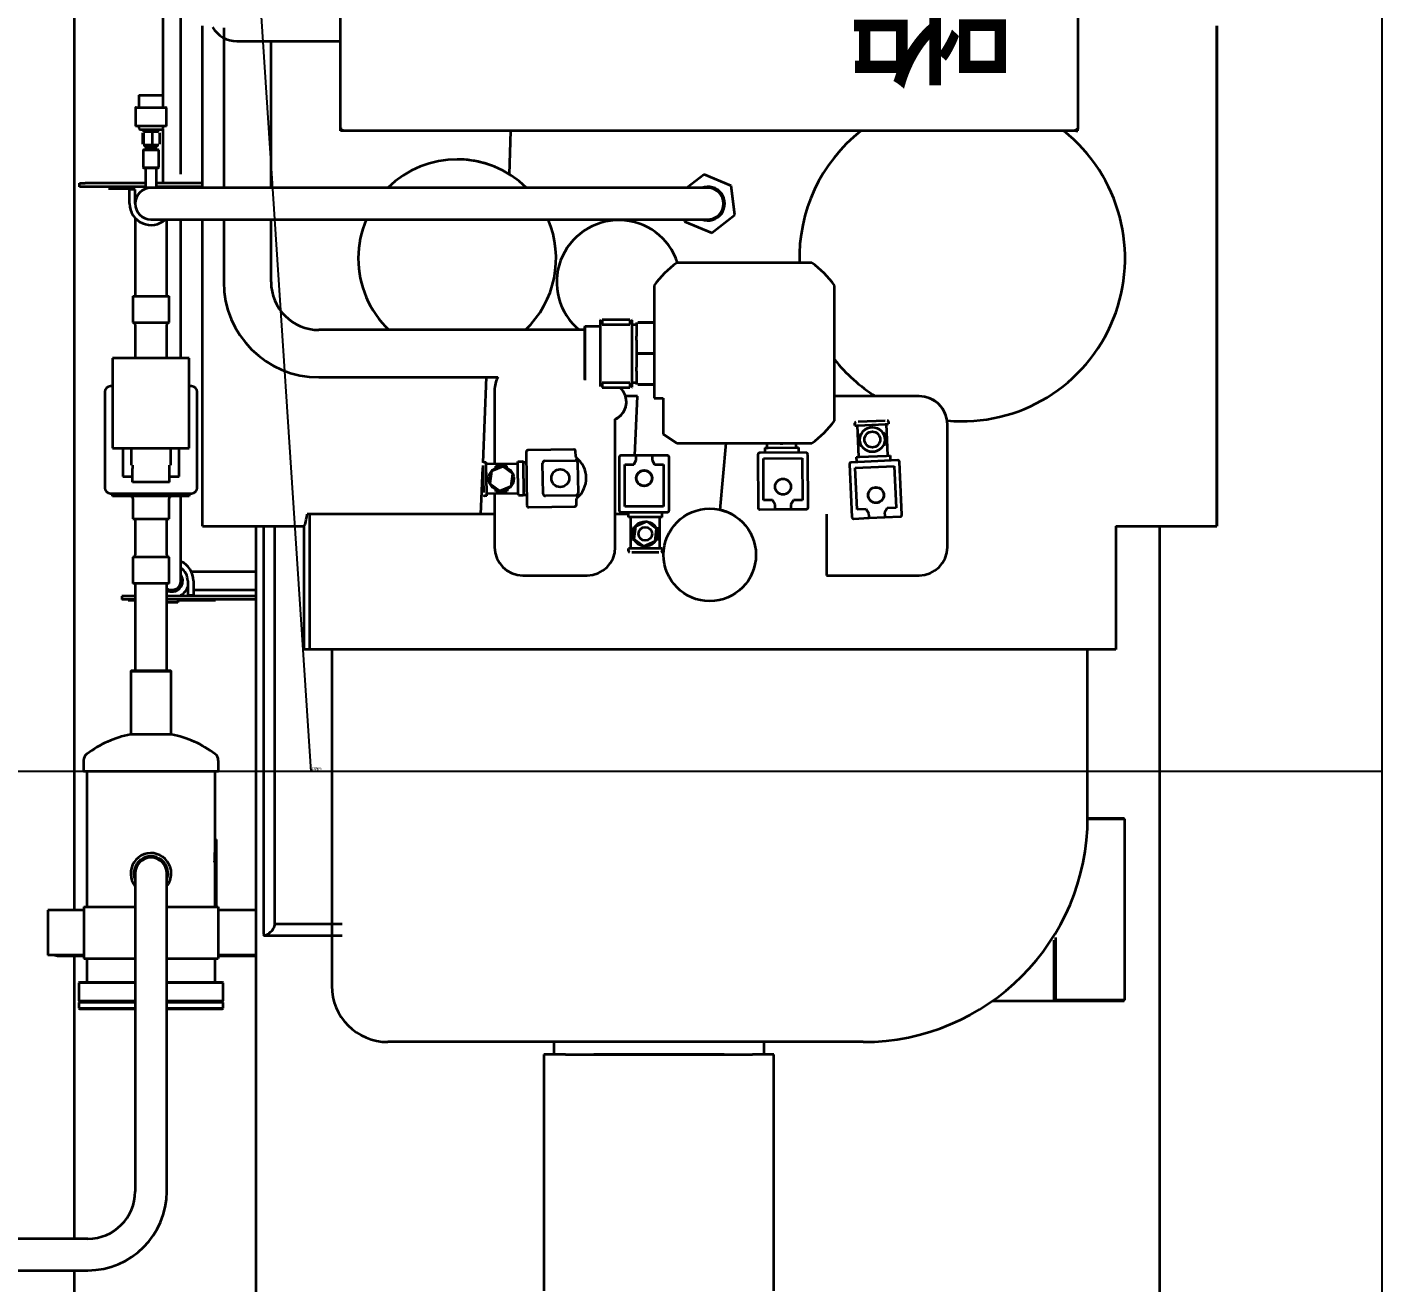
# Model space of a CAD drawing. Header units: millimetres. Extents: x -1040173 to 349982, y -145921 to 298175.
# Drawn here: x -562621.95 to -562580.63, y 250548.99 to 250587.28 of the extents above; entities that cross this region are included whole.
import ezdxf
from ezdxf.enums import TextEntityAlignment as Align

# ---------------------------------------------------------------- set-up
doc = ezdxf.new("R2010")
doc.units = ezdxf.units.MM
doc.header["$LTSCALE"] = 500
doc.header["$MEASUREMENT"] = 0
doc.layers.get('0').update_dxf_attribs({"color": 255, "linetype": 'CONTINUOUS'})
doc.layers.get('DEFPOINTS').update_dxf_attribs({"linetype": 'CONTINUOUS'})
for name, color, linetype in [('H-DIMS-FANS', 7, 'CONTINUOUS'), ('H-EQUP-CHI', 3, 'CONTINUOUS'), ('H-EQUP-DIMS', 7, 'CONTINUOUS')]:
    doc.layers.add(name, color=color, linetype=linetype)
doc.styles.get("Standard").update_dxf_attribs({"font": 'txt', "width": 0.7})
doc.styles.add('TH-STYLE1', font='Stfangso_0.ttf', dxfattribs={"width": 0.7})

# ---------------------------------------------------------------- blocks, each defined once
blk = doc.blocks.new('螺杆式冷水机组')
blk.add_line((763, 0), (-763, 0))
at = {"layer": 'H-DIMS-FANS'}
blk.add_line((-564.44, 8545.24), (0, 0), dxfattribs=at)
at = {"layer": 'H-EQUP-CHI'}
blk.add_line((763, 3486.49), (763, -1001.51), dxfattribs=at)
at = {"layer": 'H-EQUP-CHI', "linetype": 'Continuous', "lineweight": 35}
for p, q in [((21.04, 457.49), (21.04, 867.75)), ((546.31, 867.75), (546.31, 457.49)), ((-168.6, 702.24), (-168.6, -98.79)), ((-105.45, 591.89), (-105.45, 481.69)), ((-92.6, 425.39), (-92.6, 569.44)), ((-62.18, 529.58), (-62.18, 415.63)), ((-52.75, 520.06), (21.04, 520.06)), ((-28.44, 415.63), (-28.44, 520.06)), ((-122.61, 481.69), (-122.61, 472.86)), ((-122.61, 481.69), (-121.01, 481.69)), ((-121.01, 481.69), (-118.77, 481.69)), ((-118.77, 481.69), (-107.95, 481.69)), ((-107.95, 481.69), (-106, 481.69)), ((-106, 481.69), (-105.35, 481.69)), ((-105.35, 472.86), (-105.35, 481.69)), ((-125.02, 472.46), (-125.02, 459.45)), ((-124.62, 472.86), (-103.34, 472.86)), ((-102.94, 459.45), (-102.94, 472.46)), ((-124.95, 459.45), (-125.02, 459.45)), ((-102.94, 459.45), (-124.95, 459.45)), ((-122.61, 459.45), (-122.61, 458.24)), ((-121.36, 457.04), (-121.41, 457.04)), ((-106.55, 457.04), (-121.36, 457.04)), ((-119.94, 454.72), (-119.94, 446.82)), ((-119.2, 455.59), (-119.64, 455.29)), ((-119.2, 457.04), (-119.2, 455.59)), ((-108.76, 455.59), (-119.2, 455.59)), ((-119.2, 454.72), (-119.2, 446.82)), ((-113.24, 454.72), (-113.24, 446.82)), ((-108.76, 455.59), (-108.76, 457.04)), ((-108.32, 455.29), (-108.76, 455.59)), ((-108.03, 454.72), (-108.03, 446.82)), ((-105.45, 457.75), (-105.45, 418.85)), ((-105.35, 458.24), (-105.35, 459.45)), ((21.04, 457.47), (21.04, 457.49)), ((22.33, 457.49), (21.04, 457.47)), ((22.25, 457.47), (21.04, 457.47)), ((22.3, 457.41), (21.04, 457.41)), ((21.04, 456.21), (21.04, 457.41)), ((22.3, 456.21), (21.04, 456.21)), ((22.33, 457.49), (22.25, 457.47)), ((22.3, 456.21), (22.33, 457.49)), ((22.3, 457.41), (22.33, 457.49)), ((22.3, 457.41), (22.3, 456.21)), ((545.05, 456.21), (22.3, 456.21)), ((141.51, 425.22), (142.33, 456.21)), ((545.02, 457.49), (546.31, 457.47)), ((545.02, 457.49), (545.1, 457.47)), ((545.05, 456.21), (545.02, 457.49)), ((545.05, 457.41), (545.02, 457.49)), ((545.05, 457.41), (545.05, 456.21)), ((545.05, 457.41), (546.31, 457.41)), ((545.05, 456.21), (546.31, 456.21)), ((545.1, 457.47), (546.31, 457.47)), ((546.31, 457.49), (546.31, 457.47)), ((546.31, 456.21), (546.31, 457.41)), ((-119.64, 445.99), (-119.6, 445.95)), ((-116.22, 445.95), (-119.57, 445.95)), ((-118.8, 446.71), (-118.8, 445.95)), ((-118.8, 445.95), (-117.56, 444.71)), ((-117.56, 444.71), (-117.56, 442.94)), ((-110.41, 444.71), (-117.56, 444.71)), ((-110.63, 445.95), (-116.22, 445.95)), ((-108.36, 445.95), (-110.63, 445.95)), ((-110.41, 444.71), (-109.16, 445.95)), ((-110.41, 442.94), (-110.41, 444.71)), ((-108.36, 445.95), (-108.32, 445.99)), ((-119.2, 442.94), (-119.6, 442.54)), ((-119.6, 442.54), (-119.6, 430.09)), ((-108.36, 442.54), (-119.6, 442.54)), ((-119.2, 442.94), (-108.76, 442.94)), ((-108.36, 442.54), (-108.76, 442.94)), ((-108.36, 430.09), (-108.36, 442.54)), ((104.17, 435.93), (104.17, 435.93)), ((-119.6, 430.09), (-119.2, 429.69)), ((-119.6, 430.09), (-114.53, 430.09)), ((-114.49, 429.69), (-119.2, 429.69)), ((-117.8, 429.69), (-117.8, 415.63)), ((-114.53, 430.09), (-108.36, 430.09)), ((-108.76, 429.69), (-114.49, 429.69)), ((-110.17, 415.63), (-110.17, 429.69)), ((-108.76, 429.69), (-108.36, 430.09)), ((131.32, 430.49), (123.91, 433.11)), ((280.04, 425.08), (267.76, 415.63)), ((299.32, 417.11), (280.04, 425.08)), ((-164.84, 416.44), (-164.84, 418.85)), ((-164.84, 418.85), (-160.83, 418.85)), ((-160.83, 416.44), (-164.84, 416.44)), ((-117.8, 418.85), (-160.83, 418.85)), ((-117.8, 416.44), (-160.83, 416.44)), ((-144.15, 415.23), (-128.84, 415.23)), ((-118.2, 419.65), (-117.8, 419.65)), ((-118.2, 418.85), (-118.2, 419.65)), ((-118.2, 415.63), (-118.2, 416.44)), ((-117.8, 415.63), (-118.2, 415.63)), ((-113.98, 415.63), (-117.8, 415.63)), ((-116.53, 415.63), (-116.53, 415.34)), ((-69, 415.63), (-113.98, 415.63)), ((-110.17, 419.65), (-109.76, 419.65)), ((-77.34, 418.85), (-110.17, 418.85)), ((-77.34, 416.44), (-110.17, 416.44)), ((-109.76, 419.65), (-109.76, 418.85)), ((-109.76, 416.44), (-109.76, 415.63)), ((237.8, 415.63), (-69, 415.63)), ((282.78, 415.63), (237.8, 415.63)), ((302.06, 396.42), (299.32, 417.11)), ((-129.24, 404.39), (-129.24, 414.43)), ((-125.23, 414.43), (-129.24, 414.43)), ((-125.23, 404.39), (-125.23, 414.43)), ((285.52, 383.7), (302.06, 396.42)), ((-125.23, 394.07), (-125.23, 359.41)), ((-113.98, 393.15), (-69, 393.15)), ((-102.74, 359.41), (-102.74, 393.15)), ((-92.6, 294.36), (-92.6, 393.15)), ((-69, 393.15), (237.8, 393.15)), ((-62.18, 393.15), (-62.18, 348.57)), ((-28.44, 348.57), (-28.44, 393.15)), ((219.29, 392.61), (219.29, 392.61)), ((237.8, 393.15), (282.78, 393.15)), ((266.04, 393.15), (266.24, 391.67)), ((266.24, 391.67), (285.52, 383.7)), ((-125.23, 359.41), (-125.23, 338.53)), ((-102.74, 338.53), (-102.74, 359.41)), ((356.96, 362.24), (260.58, 362.24)), ((356.96, 362.24), (356.96, 362.24)), ((-126.83, 338.53), (-126.83, 319.66)), ((-126.83, 338.53), (-101.13, 338.53)), ((-101.13, 319.66), (-101.13, 338.53)), ((244.52, 346.17), (244.52, 265.86)), ((373.03, 249.8), (373.03, 346.17)), ((373.03, 346.17), (373.03, 346.17)), ((373.03, 293.37), (373.03, 346.17)), ((-126.83, 319.66), (-101.13, 319.66)), ((206.24, 321.66), (206.08, 321.38)), ((206.08, 321.38), (206.08, 274.03)), ((207.4, 321.66), (207.4, 318.31)), ((227.24, 321.66), (207.4, 321.66)), ((227.24, 321.66), (227.24, 318.31)), ((228.57, 321.38), (228.4, 321.66)), ((228.57, 321.38), (228.57, 273.76)), ((232.02, 319.66), (232.02, 310.03)), ((232.92, 319.65), (232.92, 319.66)), ((244.52, 319.66), (232.92, 319.66)), ((232.92, 319.65), (244.52, 319.65)), ((-125.23, 318.05), (-125.23, 294.36)), ((-102.74, 294.36), (-102.74, 318.05)), ((194.83, 314.44), (5.69, 314.44)), ((195.23, 316.85), (194.83, 316.44)), ((194.83, 316.44), (194.83, 279.05)), ((206.08, 316.85), (195.23, 316.85)), ((195.23, 316.85), (195.23, 278.64)), ((207.4, 318.31), (227.24, 318.31)), ((232.02, 318.04), (228.57, 318.04)), ((232.02, 307.2), (232.02, 310.03)), ((232.02, 307.2), (232.02, 287.94)), ((-141.29, 294.36), (-141.29, 230.1)), ((-86.67, 294.36), (-141.29, 294.36)), ((-86.67, 230.1), (-86.67, 294.36)), ((244.52, 297.57), (232.92, 297.57)), ((232.92, 297.57), (244.52, 297.57)), ((373.03, 267.22), (373.03, 293.37)), ((5.69, 280.7), (133.15, 280.7)), ((122.66, 220.06), (125.15, 280.7)), ((232.02, 285.11), (232.02, 287.94)), ((232.02, 285.11), (232.02, 275.48)), ((-141.29, 274.28), (-142.89, 274.28)), ((-85.07, 274.28), (-86.67, 274.28)), ((130.78, 271.24), (130.78, 218.84)), ((207.4, 276.83), (207.4, 273.48)), ((227.24, 276.83), (207.4, 276.83)), ((207.4, 273.48), (227.24, 273.48)), ((227.24, 276.83), (227.24, 273.48)), ((228.4, 273.48), (228.57, 273.76)), ((228.57, 277.1), (232.02, 277.1)), ((244.52, 275.49), (232.92, 275.49)), ((232.92, 275.49), (232.92, 275.48)), ((232.92, 275.48), (244.52, 275.48)), ((-146.91, 270.26), (-146.91, 201.99)), ((-81.05, 201.99), (-81.05, 270.26)), ((224.14, 267.22), (224.14, 267.22)), ((232.71, 267.22), (224.14, 267.22)), ((230.71, 224.9), (232.71, 267.22)), ((244.52, 265.86), (250.95, 265.86)), ((250.95, 265.86), (250.95, 240.16)), ((373.03, 267.22), (373.03, 267.22)), ((373.03, 249.8), (373.03, 267.22)), ((433.34, 267.22), (373.03, 267.22)), ((216.8, 159.69), (216.8, 250.8)), ((216.8, 250.8), (216.8, 250.8)), ((216.8, 183.13), (216.8, 250.8)), ((373.03, 249.8), (373.03, 249.8)), ((387.47, 246.36), (387.4, 247.96)), ((387.47, 246.36), (389.88, 246.46)), ((389.07, 246.43), (390.09, 223.96)), ((409.02, 249.74), (389.77, 248.87)), ((389.88, 246.46), (409.13, 247.33)), ((409.13, 247.33), (411.54, 247.44)), ((410.95, 224.9), (409.93, 247.37)), ((411.47, 249.05), (411.54, 247.44)), ((453.42, 247.14), (453.23, 249.89)), ((453.42, 159.69), (453.42, 247.14)), ((453.42, 246.86), (453.42, 247.14)), ((453.42, 183.13), (453.42, 246.86)), ((463.98, 249.39), (463.98, 249.39)), ((250.95, 240.16), (260.58, 233.73)), ((260.58, 233.73), (356.96, 233.73)), ((295.61, 233.73), (291.25, 186.36)), ((324.86, 233.73), (324.88, 230.45)), ((345.77, 230.58), (345.74, 233.73)), ((356.96, 233.73), (356.96, 233.73)), ((390.73, 239.97), (391.94, 240.03)), ((391.09, 231.95), (390.73, 239.97)), ((392.3, 232.01), (391.09, 231.95)), ((408.86, 240.79), (407.66, 240.74)), ((408.02, 232.71), (409.22, 232.77)), ((409.22, 232.77), (408.86, 240.79)), ((-141.29, 230.1), (-86.67, 230.1)), ((-134.06, 230.1), (-134.06, 210.03)), ((-128.04, 230.1), (-128.04, 218.06)), ((-99.93, 218.06), (-99.93, 230.1)), ((-93.9, 210.03), (-93.9, 230.1)), ((153.23, 227.48), (153.91, 189.33)), ((187.33, 229.29), (154.41, 228.7)), ((188.63, 224.27), (188.56, 228.11)), ((219.52, 223.69), (219.52, 185.94)), ((231.77, 224.9), (220.73, 224.9)), ((231.77, 223.69), (231.77, 224.9)), ((243.02, 224.9), (231.77, 224.9)), ((231.77, 221.68), (231.77, 223.69)), ((254.06, 224.9), (243.02, 224.9)), ((243.02, 224.9), (243.02, 223.69)), ((243.02, 223.69), (243.02, 221.68)), ((255.26, 185.94), (255.26, 223.69)), ((318.26, 225.58), (318.51, 187.84)), ((352.79, 227.01), (319.46, 226.8)), ((322.3, 222.8), (350.01, 222.98)), ((322.49, 193.08), (322.3, 222.8)), ((323.28, 230.44), (325.69, 230.45)), ((323.28, 230.44), (323.3, 227.22)), ((325.69, 230.45), (344.96, 230.58)), ((344.96, 230.58), (347.37, 230.59)), ((347.37, 230.59), (347.39, 227.38)), ((350.01, 222.98), (350.2, 193.26)), ((354.25, 188.07), (354, 225.82)), ((388.48, 223.89), (390.89, 224)), ((388.48, 223.89), (388.63, 220.68)), ((390.89, 224), (410.15, 224.87)), ((410.15, 224.87), (412.55, 224.98)), ((412.55, 224.98), (412.7, 221.77)), ((-127.23, 218.06), (-127.23, 215.65)), ((-127.23, 206.01), (-127.23, 215.65)), ((-100.73, 215.65), (-100.73, 218.06)), ((-100.73, 206.01), (-100.73, 215.65)), ((121.14, 183.13), (122.5, 216.26)), ((122.47, 217.89), (122.81, 198.62)), ((123.23, 220.32), (124.84, 220.34)), ((124.88, 217.94), (124.84, 220.34)), ((147.35, 219.14), (124.87, 218.74)), ((125.22, 198.66), (124.88, 217.94)), ((128.53, 213.77), (127.47, 205.03)), ((136.66, 217.24), (128.53, 213.77)), ((139.44, 217.63), (131.41, 217.49)), ((131.41, 217.49), (131.43, 216.28)), ((143.71, 211.95), (136.66, 217.24)), ((139.46, 216.43), (139.44, 217.63)), ((147.32, 220.75), (150.53, 220.8)), ((147.37, 218.34), (147.32, 220.75)), ((147.71, 199.06), (147.37, 218.34)), ((153.36, 220.05), (151.35, 220.01)), ((151.77, 196.73), (151.35, 220.01)), ((151.72, 199.13), (151.38, 218.41)), ((165.4, 197.77), (165.02, 219.45)), ((166.6, 221.09), (188.28, 221.47)), ((189.91, 219.9), (190.3, 198.22)), ((223.54, 218.47), (229.92, 218.47)), ((223.54, 188.76), (223.54, 218.47)), ((229.92, 218.47), (231.77, 221.68)), ((243.02, 221.68), (244.87, 218.47)), ((244.87, 218.47), (251.25, 218.47)), ((251.25, 218.47), (251.25, 188.76)), ((383.66, 218.85), (385.36, 181.14)), ((418.11, 221.61), (384.81, 220.11)), ((387.8, 216.22), (415.48, 217.47)), ((389.14, 186.53), (387.8, 216.22)), ((415.48, 217.47), (416.82, 187.78)), ((421.06, 182.75), (419.36, 220.46)), ((-134.06, 210.03), (-127.23, 210.03)), ((-113.98, 206.01), (-127.23, 206.01)), ((-100.73, 206.01), (-113.98, 206.01)), ((-100.73, 210.03), (-93.9, 210.03)), ((127.47, 205.03), (134.52, 199.74)), ((134.52, 199.74), (142.64, 203.2)), ((142.64, 203.2), (143.71, 211.95)), ((-142.89, 197.98), (-85.07, 197.98)), ((-141.29, 195.97), (-141.29, 197.98)), ((-86.67, 195.97), (-141.29, 195.97)), ((-126.83, 194.36), (-126.83, 179.91)), ((-101.13, 179.91), (-101.13, 194.36)), ((-92.6, 163.77), (-92.6, 195.97)), ((-86.67, 197.98), (-86.67, 195.97)), ((125.27, 196.25), (123.66, 196.23)), ((125.27, 196.25), (125.22, 198.66)), ((125.24, 197.86), (147.72, 198.26)), ((130.78, 197.96), (130.78, 159.69)), ((131.74, 199.34), (131.71, 200.55)), ((139.77, 199.49), (131.74, 199.34)), ((139.74, 200.69), (139.77, 199.49)), ((147.75, 196.65), (147.71, 199.06)), ((147.75, 196.65), (150.96, 196.71)), ((153.77, 196.76), (151.77, 196.73)), ((188.72, 196.58), (167.04, 196.19)), ((189.24, 189.96), (189.17, 193.8)), ((328.87, 193.12), (322.49, 193.08)), ((330.74, 189.92), (328.87, 193.12)), ((343.82, 193.22), (341.99, 190)), ((350.2, 193.26), (343.82, 193.22)), ((155.13, 188.15), (188.06, 188.74)), ((220.73, 184.74), (254.06, 184.74)), ((251.25, 188.76), (223.54, 188.76)), ((226.12, 181.13), (226.12, 184.34)), ((250.22, 181.13), (250.22, 184.34)), ((284.08, 187.15), (284.08, 187.15)), ((319.72, 186.64), (330.76, 186.71)), ((330.76, 187.92), (330.74, 189.92)), ((330.76, 186.71), (330.76, 187.92)), ((330.76, 186.71), (342.01, 186.78)), ((341.99, 190), (342, 187.99)), ((342, 187.99), (342.01, 186.78)), ((342.01, 186.78), (353.05, 186.86)), ((395.51, 186.82), (389.14, 186.53)), ((397.5, 183.7), (395.51, 186.82)), ((397.6, 181.69), (397.5, 183.7)), ((410.45, 187.5), (408.74, 184.2)), ((408.74, 184.2), (408.83, 182.2)), ((416.82, 187.78), (410.45, 187.5)), ((-126.83, 179.91), (-101.13, 179.91)), ((-125.23, 179.91), (-125.23, 154.21)), ((-102.74, 154.21), (-102.74, 179.91)), ((-77.34, 174.7), (-5.11, 174.7)), ((-39.29, 174.7), (-39.29, -519.26)), ((-33.78, 174.7), (-33.78, -116.09)), ((-25.74, -109.59), (-25.74, 174.7)), ((-5.2, 174.7), (-5.2, 86.75)), ((-5.11, 174.7), (-5.11, 174.72)), ((-1.12, 183.13), (-2.73, 183.13)), ((-1.12, 183.13), (-1.12, 86.75)), ((115.74, 183.13), (-1.12, 183.13)), ((130.78, 183.13), (115.74, 183.13)), ((216.8, 183.13), (216.8, 183.13)), ((216.8, 159.69), (216.8, 183.13)), ((226.12, 183.13), (216.8, 183.13)), ((228.53, 181.13), (226.12, 181.13)), ((227.73, 181.13), (227.73, 158.64)), ((247.81, 181.13), (228.53, 181.13)), ((231.1, 174.44), (230.08, 165.66)), ((239.18, 177.94), (231.1, 174.44)), ((246.26, 172.69), (239.18, 177.94)), ((250.22, 181.13), (247.81, 181.13)), ((248.61, 158.64), (248.61, 181.13)), ((250.94, 183.13), (250.22, 183.13)), ((367.4, 183.13), (367.4, 139.61)), ((386.62, 179.99), (397.65, 180.49)), ((397.65, 180.49), (397.6, 181.69)), ((397.65, 180.49), (408.88, 180.99)), ((408.83, 182.2), (408.88, 180.99)), ((408.88, 180.99), (419.91, 181.49)), ((453.42, 159.69), (453.42, 183.13)), ((573.35, 174.73), (573.35, 86.75)), ((573.35, 174.7), (645.5, 174.7)), ((604.85, -711.2), (604.85, 174.7)), ((229.1, 173.19), (229.1, 165.16)), ((230.3, 173.19), (229.1, 173.19)), ((229.1, 165.16), (230.3, 165.16)), ((230.08, 165.66), (237.16, 160.41)), ((245.24, 163.91), (246.26, 172.69)), ((246.04, 173.19), (247.25, 173.19)), ((247.25, 165.16), (246.04, 165.16)), ((247.25, 173.19), (247.25, 165.16)), ((-92.6, 135.66), (-92.6, 163.77)), ((226.12, 157.03), (226.12, 158.64)), ((228.53, 158.64), (226.12, 158.64)), ((247.81, 158.64), (228.53, 158.64)), ((228.53, 156.23), (247.81, 156.23)), ((237.16, 160.41), (245.24, 163.91)), ((250.22, 158.64), (247.81, 158.64)), ((250.22, 158.64), (250.22, 157.03)), ((-126.83, 152.6), (-126.83, 133.73)), ((-101.13, 152.6), (-126.83, 152.6)), ((-101.13, 133.73), (-101.13, 152.6)), ((-87.78, 135.66), (-87.78, 125.62)), ((-70.92, 142.09), (-85.19, 142.09)), ((-83.77, 135.66), (-83.77, 125.62)), ((-39.29, 142.09), (-70.92, 142.09)), ((150.86, 139.61), (196.72, 139.61)), ((367.4, 139.61), (433.34, 139.61)), ((433.34, 139.61), (433.34, 139.61)), ((-101.13, 133.73), (-126.83, 133.73)), ((-125.23, 133.73), (-125.23, 71.88)), ((-102.74, 71.88), (-102.74, 133.73)), ((-88.84, 129.24), (-87.78, 129.24)), ((-87.78, 125.62), (-83.77, 125.62)), ((-83.77, 129.24), (-70.92, 129.24)), ((-70.92, 129.24), (-39.29, 129.24)), ((-134.86, 124.89), (-134.86, 122.48)), ((-125.23, 124.89), (-134.86, 124.89)), ((-125.23, 122.48), (-134.86, 122.48)), ((-130.15, 122.48), (-130.15, 121.61)), ((-129.2, 121.61), (-130.15, 121.61)), ((-129.2, 121.61), (-129.2, 122.48)), ((-125.23, 121.61), (-129.2, 121.61)), ((-39.29, 124.89), (-102.74, 124.89)), ((-39.29, 122.48), (-102.74, 122.48)), ((-94.81, 120.4), (-102.74, 120.4)), ((-94.81, 122.48), (-94.81, 120.4)), ((-68.86, 121.61), (-94.81, 121.61)), ((-67.91, 121.61), (-68.86, 121.61)), ((-67.91, 121.61), (-67.91, 122.48)), ((284.08, 121.29), (284.08, 121.29)), ((-5.11, 86.75), (-5.2, 86.75)), ((-1.12, 86.75), (-5.11, 86.75)), ((115.74, 86.75), (-1.12, 86.75)), ((14.79, 86.75), (14.79, -152.74)), ((573.35, 86.75), (115.74, 86.75)), ((553.36, -32.74), (553.36, 86.75)), ((-128.04, 71.88), (-128.44, 71.48)), ((-128.44, 71.48), (-128.44, 26.28)), ((-128.44, 71.48), (-99.53, 71.48)), ((-128.04, 71.88), (-99.93, 71.88)), ((-99.52, 71.48), (-99.93, 71.88)), ((-99.93, 71.88), (-99.93, 71.88)), ((-99.53, 71.48), (-99.52, 71.48)), ((-99.52, 26.28), (-99.52, 71.48)), ((-99.32, 26.28), (-128.64, 26.28)), ((-161.97, 7.67), (-161.97, 0)), ((-65.99, 0), (-161.97, 0)), ((-159.76, 0), (-159.76, -96.38)), ((-68.2, -48.59), (-68.2, 0)), ((-65.99, 0), (-65.99, 7.67)), ((553.36, -33.33), (578.51, -33.33)), ((579.78, -34.13), (553.36, -34.13)), ((578.51, -33.33), (579.36, -33.33)), ((579.36, -34.13), (579.36, -33.33)), ((579.78, -162.64), (579.78, -34.13)), ((-68.2, -48.59), (-67.4, -48.59)), ((-67.4, -64.65), (-67.4, -48.59)), ((-68.65, -64.65), (-67.4, -64.65)), ((-68.26, -96.38), (-68.26, -64.65)), ((-67.4, -96.38), (-67.4, -64.65)), ((-125.23, -72.69), (-125.23, -117.66)), ((-102.74, -117.66), (-102.74, -72.69)), ((-161.77, -96.38), (-161.77, -133.32)), ((-161.77, -96.38), (-125.19, -96.38)), ((-102.8, -96.38), (-66.19, -96.38)), ((-66.19, -96.38), (-66.19, -133.32)), ((-161.77, -98.79), (-187.5, -98.79)), ((-187.5, -98.79), (-187.5, -130.91)), ((-39.29, -98.79), (-66.19, -98.79)), ((22.22, -108.83), (-25.74, -108.83)), ((-125.23, -117.66), (-125.23, -299.18)), ((-102.74, -299.18), (-102.74, -117.66)), ((-33.01, -116.86), (22.22, -116.86)), ((529.24, -120.24), (529.24, -162.64)), ((530.51, -118.25), (530.51, -162.64)), ((-161.77, -130.91), (-187.5, -130.91)), ((-180.64, -131.32), (-161.77, -131.32)), ((-168.6, -131.32), (-168.6, -332.91)), ((-161.77, -133.32), (-125.23, -133.32)), ((-159.76, -133.32), (-159.76, -150.19)), ((-102.74, -133.32), (-66.19, -133.32)), ((-68.2, -150.19), (-68.2, -133.32)), ((-39.29, -130.91), (-66.19, -130.91)), ((-66.19, -131.32), (-39.29, -131.32)), ((-164.98, -150.19), (-165.38, -150.59)), ((-165.38, -150.59), (-165.38, -163.44)), ((-125.23, -150.59), (-165.38, -150.59)), ((-164.98, -150.19), (-125.23, -150.19)), ((-102.74, -150.19), (-62.98, -150.19)), ((-62.58, -150.59), (-102.74, -150.59)), ((-62.58, -150.59), (-62.98, -150.19)), ((-62.58, -163.44), (-62.58, -150.59)), ((-165.38, -163.44), (-164.98, -163.84)), ((-165.38, -163.44), (-125.23, -163.44)), ((-164.58, -163.84), (-165.38, -164.65)), ((-125.23, -163.84), (-164.98, -163.84)), ((-102.74, -163.44), (-62.58, -163.44)), ((-62.98, -163.84), (-102.74, -163.84)), ((-62.58, -164.65), (-63.38, -163.84)), ((-62.98, -163.84), (-62.58, -163.44)), ((485.66, -163.44), (523.6, -163.44)), ((523.6, -163.44), (529.24, -163.44)), ((530.51, -162.64), (529.24, -162.64)), ((529.24, -163.44), (578.51, -163.44)), ((530.51, -162.64), (579.78, -162.64)), ((578.51, -163.44), (579.36, -163.44)), ((579.36, -163.44), (579.36, -162.64)), ((-165.38, -164.65), (-165.38, -168.66)), ((-158.5, -164.65), (-165.38, -164.65)), ((-165.38, -168.66), (-164.58, -169.47)), ((-165.38, -168.66), (-125.23, -168.66)), ((-125.23, -169.47), (-164.58, -169.47)), ((-125.23, -164.65), (-158.5, -164.65)), ((-62.58, -164.65), (-102.74, -164.65)), ((-102.74, -168.66), (-62.58, -168.66)), ((-63.38, -169.47), (-102.74, -169.47)), ((-63.38, -169.47), (-62.58, -168.66)), ((-62.58, -168.66), (-62.58, -164.65)), ((393.36, -192.74), (54.79, -192.74)), ((173.24, -201.58), (173.24, -192.65)), ((358.78, -192.74), (273.51, -192.74)), ((322.63, -192.74), (322.63, -201.58)), ((389.47, -192.74), (358.78, -192.74)), ((166.01, -201.61), (166.01, -370.05)), ((176.05, -201.61), (166.01, -201.61)), ((181.27, -201.58), (173.24, -201.58)), ((181.27, -201.58), (314.6, -201.58)), ((294.4, -201.61), (201.47, -201.61)), ((205.77, -201.61), (205.77, -201.58)), ((322.63, -201.58), (314.6, -201.58)), ((329.86, -201.61), (319.82, -201.61)), ((329.86, -370.05), (329.86, -201.61)), ((-158.96, -332.91), (-386.65, -332.91)), ((-386.65, -355.4), (-158.96, -355.4)), ((-168.6, -355.4), (-168.6, -474.68))]:
    blk.add_line(p, q, dxfattribs=at)
at = {"layer": 'H-EQUP-CHI', "linetype": 'Continuous', "lineweight": 35, "flags": 128}
for points in [[(645.5, 174.7), (645.5, 174.84), (645.5, 175.27), (645.5, 175.97), (645.5, 176.96), (645.5, 178.23), (645.5, 179.78), (645.5, 181.6), (645.5, 183.7), (645.5, 186.06), (645.5, 188.7), (645.5, 191.59), (645.5, 194.75), (645.5, 198.15), (645.5, 201.81), (645.5, 205.71), (645.5, 209.84), (645.5, 214.21), (645.5, 218.8), (645.5, 223.61), (645.5, 228.63), (645.5, 233.86), (645.5, 239.28), (645.5, 244.88), (645.5, 250.67), (645.5, 256.63), (645.5, 262.75), (645.5, 269.02), (645.5, 275.43), (645.5, 281.98), (645.5, 288.65), (645.5, 295.44), (645.5, 302.33), (645.5, 309.31), (645.5, 316.38), (645.5, 323.52), (645.5, 330.72), (645.5, 337.97), (645.5, 345.27), (645.5, 352.59), (645.5, 359.94), (645.5, 367.29), (645.5, 374.64), (645.5, 381.97), (645.5, 389.28), (645.5, 396.56), (645.5, 403.79), (645.5, 410.96), (645.5, 418.07), (645.5, 425.09), (645.5, 432.03), (645.5, 438.87), (645.5, 445.6), (645.5, 452.21), (645.5, 458.69), (645.5, 465.04), (645.5, 471.23), (645.5, 477.27), (645.5, 483.15), (645.5, 488.84), (645.5, 494.36), (645.5, 499.68), (645.5, 504.8), (645.5, 509.72), (645.5, 514.42), (645.5, 518.9), (645.5, 523.15), (645.5, 527.17), (645.5, 530.95)], [(645.5, 530.95), (645.5, 527.17), (645.5, 523.15), (645.5, 518.9), (645.5, 514.42), (645.5, 509.72), (645.5, 504.8), (645.5, 499.68), (645.5, 494.36), (645.5, 488.84), (645.5, 483.15), (645.5, 477.27), (645.5, 471.23), (645.5, 465.04), (645.5, 458.69), (645.5, 452.21), (645.5, 445.6), (645.5, 438.87), (645.5, 432.03), (645.5, 425.09), (645.5, 418.07), (645.5, 410.96), (645.5, 403.79), (645.5, 396.56), (645.5, 389.28), (645.5, 381.97), (645.5, 374.64), (645.5, 367.29), (645.5, 359.94), (645.5, 352.59), (645.5, 345.27), (645.5, 337.97), (645.5, 330.72), (645.5, 323.52), (645.5, 316.38), (645.5, 309.31), (645.5, 302.33), (645.5, 295.44), (645.5, 288.65), (645.5, 281.98), (645.5, 275.43), (645.5, 269.02), (645.5, 262.75), (645.5, 256.63), (645.5, 250.67), (645.5, 244.88), (645.5, 239.28), (645.5, 233.86), (645.5, 228.63), (645.5, 223.61), (645.5, 218.8), (645.5, 214.21), (645.5, 209.84), (645.5, 205.71), (645.5, 201.81), (645.5, 198.15), (645.5, 194.75), (645.5, 191.59), (645.5, 188.7), (645.5, 186.06), (645.5, 183.7), (645.5, 181.6), (645.5, 179.78), (645.5, 178.23), (645.5, 176.96), (645.5, 175.97), (645.5, 175.27), (645.5, 174.84), (645.5, 174.7)], [(-77.34, 415.63), (-77.34, 418.07), (-77.34, 425.09), (-77.34, 432.03), (-77.34, 438.87), (-77.34, 445.6), (-77.34, 452.21), (-77.34, 458.69), (-77.34, 465.04), (-77.34, 471.23), (-77.34, 477.27), (-77.34, 483.15), (-77.34, 488.84), (-77.34, 494.36), (-77.34, 499.68), (-77.34, 504.8), (-77.34, 509.72), (-77.34, 514.42), (-77.34, 518.9), (-77.34, 523.15), (-77.34, 527.17), (-77.34, 530.95)], [(-77.34, 174.7), (-77.34, 174.84), (-77.34, 175.27), (-77.34, 175.97), (-77.34, 176.96), (-77.34, 178.23), (-77.34, 179.78), (-77.34, 181.6), (-77.34, 183.7), (-77.34, 186.06), (-77.34, 188.7), (-77.34, 191.59), (-77.34, 194.75), (-77.34, 198.15), (-77.34, 201.81), (-77.34, 205.71), (-77.34, 209.84), (-77.34, 214.21), (-77.34, 218.8), (-77.34, 223.61), (-77.34, 228.63), (-77.34, 233.86), (-77.34, 239.28), (-77.34, 244.88), (-77.34, 250.67), (-77.34, 256.63), (-77.34, 262.75), (-77.34, 269.02), (-77.34, 275.43), (-77.34, 281.98), (-77.34, 288.65), (-77.34, 295.44), (-77.34, 302.33), (-77.34, 309.31), (-77.34, 316.38), (-77.34, 323.52), (-77.34, 330.72), (-77.34, 337.97), (-77.34, 345.27), (-77.34, 352.59), (-77.34, 359.94), (-77.34, 367.29), (-77.34, 374.64), (-77.34, 381.97), (-77.34, 389.28), (-77.34, 393.15)]]:
    blk.add_lwpolyline(points, dxfattribs=at)
at = {"layer": 'H-EQUP-CHI', "linetype": 'Continuous', "lineweight": 35}
for centre, radius in [((399.98, 236.37), 8.83), ((399.98, 236.37), 5.62), ((135.59, 208.49), 8.83), ((177.66, 208.83), 6.38), ((237.39, 208.83), 5.66), ((237.39, 208.83), 5.52), ((336.28, 202.81), 5.62), ((402.54, 196.79), 5.62), ((402.54, 196.79), 5.52), ((284.08, 154.22), 32.93), ((238.17, 169.17), 8.83), ((238.17, 169.17), 4.82)]:
    blk.add_circle(centre, radius, dxfattribs=at)
for centre, radius, start, end in [((-52.75, 540.06), 20, 209.77986, 270), ((-124.62, 472.46), 0.402, 90, 180), ((-103.34, 472.46), 0.402, 0, 90), ((-121.41, 458.24), 1.2, 180, 270), ((-106.55, 458.24), 1.2, 270, 0), ((463.98, 365.45), 116.06, 128.5553, 181.58624), ((463.98, 365.45), 116.06, 264.68376, 51.4447), ((104.17, 365.45), 70.48, 45.40282, 134.59718), ((104.17, 365.45), 70.48, 73.73564, 90), ((-128.84, 414.43), 0.803, 0, 90), ((-128.84, 414.43), 2.41, 0, 56.44269), ((-113.98, 404.39), 11.24, 90, 270), ((282.78, 404.39), 12.05, 248.96053, 111.03947), ((282.78, 404.39), 11.48, 337.55172, 101.51355), ((282.78, 404.39), 11.24, 337.55172, 90), ((282.78, 404.39), 11.24, 270, 90), ((-113.98, 404.39), 15.26, 180, 312.5369), ((282.78, 404.39), 11.48, 258.48645, 337.55172), ((282.78, 404.39), 11.24, 270, 337.55172), ((104.17, 365.45), 70.48, 156.86043, 180), ((104.17, 365.45), 70.48, 313.62783, 23.13957), ((219.29, 348.44), 44.17, 18.20239, 230.33117), ((104.17, 365.45), 70.48, 180, 226.37217), ((308.77, 297.98), 80.32, 126.8699, 143.1301), ((308.77, 297.98), 80.32, 36.8699, 53.1301), ((308.77, 297.98), 80.32, 36.8699, 53.1301), ((5.69, 348.57), 67.87, 180, 270), ((5.69, 348.57), 34.13, 180, 270), ((-126.83, 318.05), 1.61, 0, 90), ((-101.13, 318.05), 1.61, 90, 180), ((463.98, 365.45), 116.06, 218.39598, 237.82037), ((150.86, 271.24), 20.08, 150.59794, 180), ((-142.89, 270.26), 4.02, 90, 180), ((-85.07, 270.26), 4.02, 0, 90), ((211.09, 263.21), 13.65, 294.69637, 48.77209), ((211.09, 263.21), 13.65, 294.69637, 17.10464), ((433.34, 247.14), 20.08, 0, 90), ((433.34, 247.14), 20.08, 7.87162, 90), ((308.77, 297.98), 80.32, 306.8699, 323.1301), ((308.77, 297.98), 80.32, 306.8699, 323.1301), ((388.2, 248), 0.803, 92.5817, 182.5817), ((410.66, 249.01), 0.803, 2.5817, 92.5817), ((335.25, 242.46), 8.83, 261.25652, 278.74348), ((154.43, 227.5), 1.2, 91.02014, 181.02014), ((187.36, 228.09), 1.2, 1.02014, 91.02014), ((189.83, 224.29), 1.2, 181.02014, 231.774), ((177.66, 208.83), 18.47, 310.26627, 51.774), ((220.73, 223.69), 1.2, 90, 180), ((254.06, 223.69), 1.2, 0, 90), ((319.47, 225.59), 1.2, 90.37109, 180.37109), ((324.1, 227.23), 0.803, 180.37109, 210.37109), ((346.59, 227.37), 0.803, 330.37109, 0.37109), ((352.8, 225.81), 1.2, 0.37109, 90.37109), ((123.25, 219.51), 0.803, 91.02014, 181.02014), ((150.55, 220), 0.803, 1.02014, 91.02014), ((166.62, 219.48), 1.61, 91.02014, 181.02014), ((188.31, 219.87), 1.61, 1.02014, 91.02014), ((384.86, 218.9), 1.2, 92.5817, 182.5817), ((389.43, 220.72), 0.803, 182.5817, 212.5817), ((411.89, 221.73), 0.803, 332.5817, 2.5817), ((418.16, 220.4), 1.2, 2.5817, 92.5817), ((-142.89, 201.99), 4.02, 180, 270), ((-128.44, 194.36), 1.61, 0, 90), ((-99.52, 194.36), 1.61, 90, 180), ((-85.07, 201.99), 4.02, 270, 0), ((123.65, 197.03), 0.803, 181.02014, 271.02014), ((150.95, 197.51), 0.803, 271.02014, 1.02014), ((167.01, 197.8), 1.61, 181.02014, 271.02014), ((188.69, 198.19), 1.61, 271.02014, 1.02014), ((190.38, 193.82), 1.2, 130.26627, 181.02014), ((155.11, 189.35), 1.2, 181.02014, 271.02014), ((188.04, 189.94), 1.2, 271.02014, 1.02014), ((220.73, 185.94), 1.2, 180, 270), ((226.93, 184.34), 0.803, 150, 180), ((249.42, 184.34), 0.803, 0, 30), ((254.06, 185.94), 1.2, 270, 0), ((284.08, 154.22), 32.93, 61.40788, 77.41521), ((319.71, 187.84), 1.2, 180.37109, 270.37109), ((353.04, 188.06), 1.2, 270.37109, 0.37109), ((386.56, 181.19), 1.2, 182.5817, 272.5817), ((419.86, 182.69), 1.2, 272.5817, 2.5817), ((150.86, 159.69), 20.08, 180, 270), ((196.72, 159.69), 20.08, 270, 0), ((196.72, 159.69), 20.08, 270, 0), ((226.93, 157.03), 0.803, 180, 270), ((249.42, 157.03), 0.803, 270, 0), ((433.34, 159.69), 20.08, 270, 360), ((-126.83, 154.21), 1.61, 270, 0), ((-101.13, 154.21), 1.61, 180, 270), ((-99.03, 135.66), 15.26, 0, 65.09894), ((-99.03, 135.66), 11.24, 0, 55.1501), ((-99.03, 135.66), 7.65, 240.98202, 32.82437), ((-99.03, 135.66), 6.43, 234.74265, 0), ((-99.03, 135.66), 12.05, 296.59841, 338.96053), ((-113.98, -48.14), 75.85, 101.1423, 126.94124), ((-113.98, -48.14), 75.85, 53.05876, 78.8577), ((-155.95, 7.67), 6.02, 126.94124, 180), ((-72.02, 7.67), 6.02, 0, 53.05876), ((393.36, -32.74), 160, 270, 0), ((-113.98, -72.69), 14.46, 0, 219.16246), ((-113.98, -72.69), 12.17, 337.52903, 202.46811), ((-113.98, -72.69), 11.24, 90, 180), ((-113.98, -72.69), 11.24, 0, 90), ((-113.98, -72.69), 14.46, 320.67712, 0), ((-180.64, -127.3), 4.02, 244.15807, 270), ((54.79, -152.74), 40, 180, 270), ((-158.96, -299.18), 33.73, 270, 0), ((-158.96, -299.18), 56.22, 270, 0)]:
    blk.add_arc(centre, radius, start, end, dxfattribs=at)
for centre, major_axis, ratio, start_param, end_param in [((-5.14, 365.45), (0, 190.75), 0.043053, 3.145321, 3.440056), ((-113.98, -48.59), (0, 114.45), 0.4, 4.571573, 4.712389), ((-29.76, -112.84), (3.82, 3.82), 0.32492, 2.827433, 5.969026)]:
    blk.add_ellipse(centre, major_axis=major_axis, ratio=ratio, start_param=start_param, end_param=end_param, dxfattribs=at)
at = {"layer": 'DEFPOINTS', "style": 'TH-STYLE1', "width": 0.55}
blk.add_text('杨军制作', height=2.5, dxfattribs=at).set_placement((0, 0))
at = {"layer": 'H-EQUP-CHI', "color": 7}
blk.add_text('冷凝器', height=90.909, rotation=270, dxfattribs=at).set_placement((396.71, 837.28))
at = {"layer": 'H-EQUP-DIMS', "style": 'TH-STYLE1', "width": 0.73491}
blk.add_attdef('设备符号', text='', height=250, dxfattribs=at).set_placement((-1156.67, 8555.72), (-768.33, 8555.72), align=Align.FIT)
at = {"layer": 'H-EQUP-DIMS', "style": 'TH-STYLE1', "width": 0.55}
blk.add_attdef('楼层-编号', text='', height=250, dxfattribs=at).set_placement((-964.44, 8545.24), align=Align.TOP_CENTER)

msp = doc.modelspace()

# ---------------------------------------------------------------- block references
at = {"xscale": 0.04280316589318105, "yscale": 0.04280316589318105, "zscale": 0.04280316589318105}
msp.add_blockref('螺杆式冷水机组', (-562613.289, 250564.585), dxfattribs=at)

doc.saveas('drawing.dxf')
